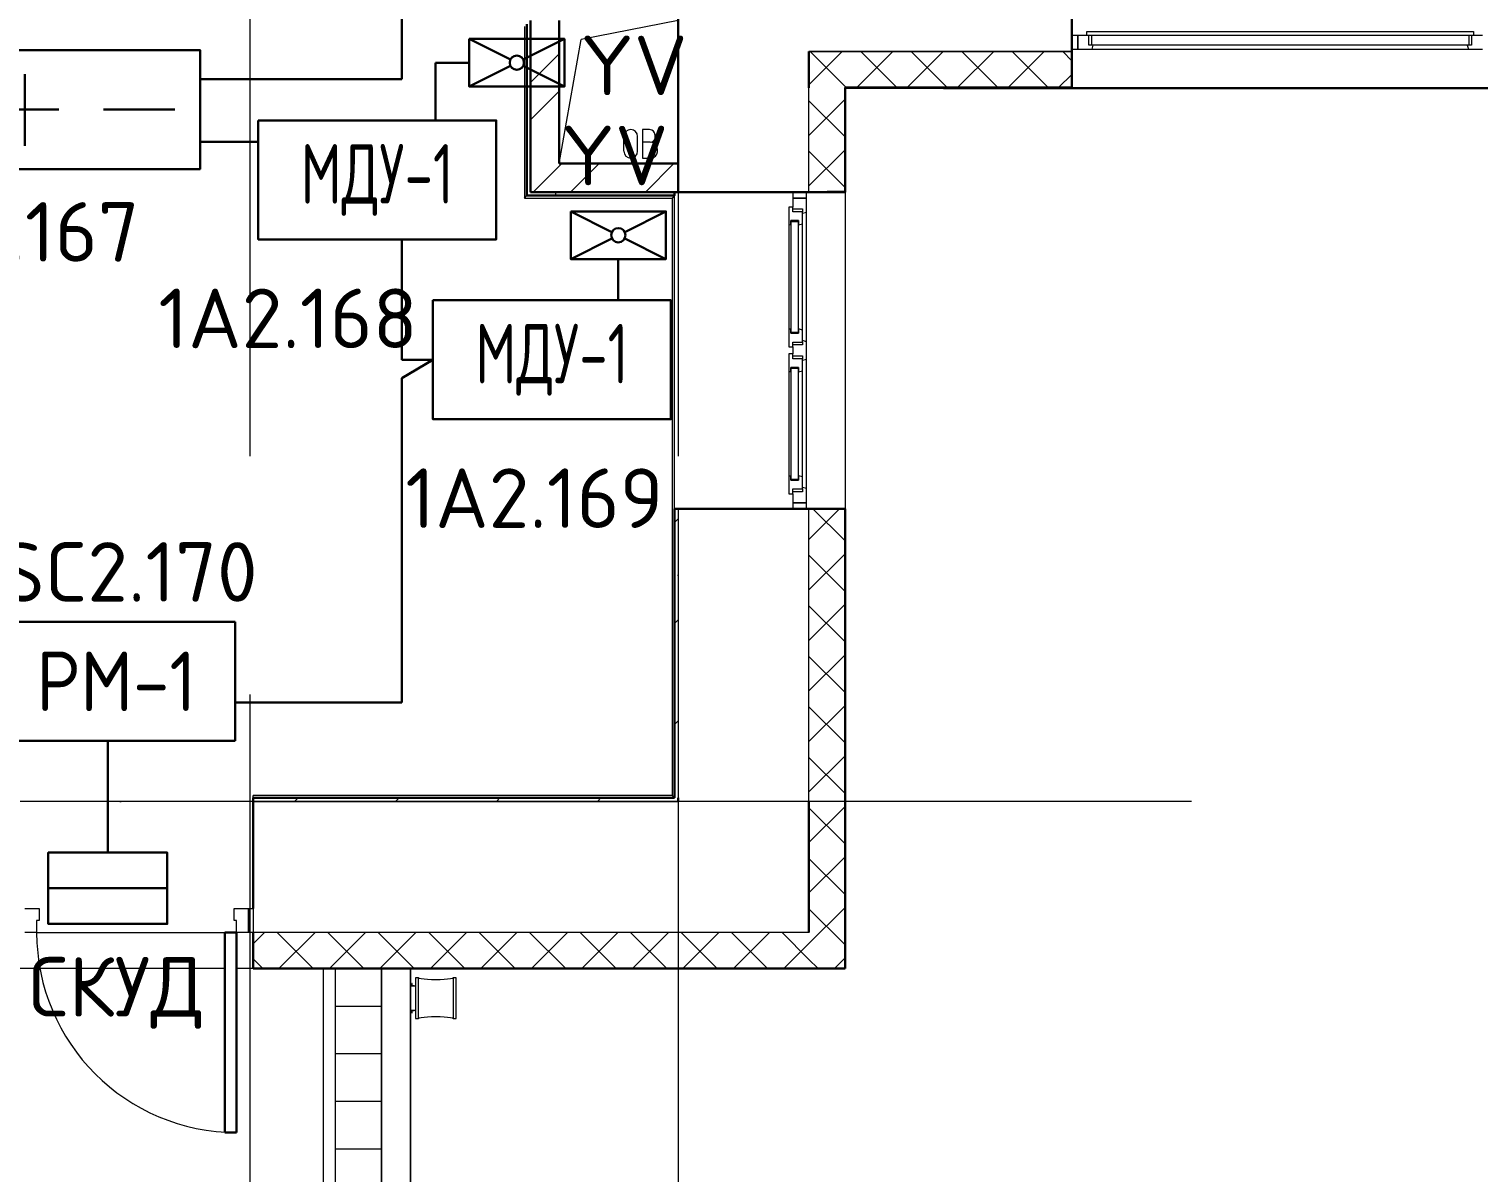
# Model space of a CAD drawing. Header units: millimetres. Extents: x -1073752 to 1436911, y -1379358 to 94781.
# Drawn here: x -1023381 to -1017293, y -1100644 to -1095843 of the extents above; entities that cross this region are included whole.
import ezdxf
from ezdxf.enums import TextEntityAlignment as Align

# ---------------------------------------------------------------- set-up
doc = ezdxf.new("R2010")
doc.units = ezdxf.units.MM
doc.set_wipeout_variables(frame=1)
doc.linetypes.add('ADSK_Линия сетки', pattern=[25, 20, -2.5, 0, -2.5])
for name, color, linetype, lineweight in [('_ Окна', 7, 'Continuous', 9), ('RC-Дымоудаление', 1, 'Continuous', 30), ('RC-Источники_электропитания', 7, 'Continuous', 30), ('RC-Линии_связи-Адресные', 5, 'Continuous', 50), ('RC-Прочее_оборудование', 1, 'Continuous', 30), ('АПС', 5, 'Continuous', 30), ('Двери', 252, 'Continuous', 9), ('Крыша', 7, 'Continuous', 9), ('Крыша штриховка', 7, 'Continuous', 9), ('лс', 5, 'Continuous', 30), ('Обобщенные модели', 252, 'Continuous', 18), ('Ограждение', 252, 'Continuous', 9), ('Окна', 7, 'Continuous', 9), ('Оси', 252, 'Continuous', 9), ('Стены внутренние', 7, 'Continuous', 18), ('Стены наружные', 7, 'Continuous', 18), ('Стены штриховка', 7, 'Continuous', 9)]:
    doc.layers.add(name, color=color, linetype=linetype, lineweight=lineweight)
doc.layers.add('RC-Позиционные_обозначения', color=7, linetype='Continuous')
doc.layers.add('RC-Таблицы', color=7, linetype='Continuous')
doc.layers.add('Линии', color=7, linetype='Continuous', lineweight=9, true_color=0x00a600)
doc.styles.add('ICOCPEUR', font='isocpeur.ttf', dxfattribs={"height": 250})
doc.styles.add('ISOCPEUR', font='isocpeur.ttf', dxfattribs={"height": 250})
doc.styles.add('RubezhCAD', font='isocpeur.ttf')
doc.styles.get("Standard").update_dxf_attribs({"font": 'arial.ttf'})

# ---------------------------------------------------------------- blocks, each defined once
blk = doc.blocks.new('3 этаж')
at = {"layer": '_ Окна', "color": 251, "true_color": 0x636466}
for p, q in [((282675.8, 17354.6), (282650.8, 17354.6)), ((282675.8, 17296.6), (282675.8, 17354.6)), ((282650.8, 17296.6), (282675.8, 17296.6)), ((281477.8, 16696.6), (281477.8, 16671.6)), ((281535.8, 16671.6), (281535.8, 16696.6)), ((281477.8, 16671.6), (281535.8, 16671.6)), ((281501.8, 16576.6), (281469.8, 16576.6)), ((281469.8, 16576.6), (281469.8, 16573.6)), ((281501.8, 16573.6), (281469.8, 16573.6)), ((281469.8, 16573.6), (281469.8, 16106.6)), ((281469.8, 16573.6), (281501.8, 16573.6)), ((281501.8, 16573.6), (281501.8, 16576.6)), ((281501.8, 16106.6), (281501.8, 16573.6)), ((281469.8, 16106.6), (281501.8, 16106.6)), ((281501.8, 16106.6), (281469.8, 16106.6)), ((281469.8, 16106.6), (281469.8, 16103.6)), ((281469.8, 16103.6), (281501.8, 16103.6)), ((281501.8, 16103.6), (281501.8, 16106.6)), ((281501.8, 15959.6), (281469.8, 15959.6)), ((281469.8, 15959.6), (281469.8, 15956.6)), ((281501.8, 15956.6), (281469.8, 15956.6)), ((281469.8, 15956.6), (281469.8, 15489.6)), ((281469.8, 15956.6), (281501.8, 15956.6)), ((281501.8, 15956.6), (281501.8, 15959.6)), ((281501.8, 15489.6), (281501.8, 15956.6)), ((281469.8, 15489.6), (281501.8, 15489.6)), ((281501.8, 15489.6), (281469.8, 15489.6)), ((281469.8, 15489.6), (281469.8, 15486.6)), ((281469.8, 15486.6), (281501.8, 15486.6)), ((281501.8, 15486.6), (281501.8, 15489.6)), ((281477.8, 15391.6), (281477.8, 15366.6)), ((281535.8, 15391.6), (281477.8, 15391.6)), ((281535.8, 15366.6), (281535.8, 15391.6))]:
    blk.add_line(p, q, dxfattribs=at)
at = {"layer": '_ Окна', "color": 251, "lineweight": 18, "true_color": 0x636466}
for p, q in [((282713.8, 17354.6), (282675.8, 17354.6)), ((282675.8, 17354.6), (282675.8, 17296.6)), ((282721.8, 17313.6), (282721.8, 17354.6)), ((284329.8, 17354.6), (284329.8, 17313.6)), ((284375.8, 17354.6), (284337.8, 17354.6)), ((282675.8, 17296.6), (282735.2, 17296.6)), ((282733.8, 17313.6), (282721.8, 17313.6)), ((282735.2, 17296.6), (282739.8, 17313.6)), ((284311.8, 17313.6), (284316.3, 17296.6)), ((284316.3, 17296.6), (284375.8, 17296.6)), ((284329.8, 17313.6), (284317.8, 17313.6)), ((281477.8, 16633.6), (281460.8, 16633.6)), ((281460.8, 16633.6), (281460.8, 16577.6)), ((281535.8, 16671.6), (281477.8, 16671.6)), ((281477.8, 16671.6), (281477.8, 16633.6)), ((281477.8, 16613.6), (281477.8, 16633.6)), ((281477.8, 16625.6), (281518.8, 16625.6)), ((281518.8, 16625.6), (281518.8, 16613.6)), ((281535.8, 16612.1), (281535.8, 16671.6)), ((281460.8, 16577.6), (281461.8, 16576.6)), ((281461.8, 16576.6), (281460.8, 16575.6)), ((281460.8, 16575.6), (281460.8, 16561)), ((281460.8, 16561), (281469.8, 16558.6)), ((281469.8, 16558.6), (281469.8, 16576.6)), ((281469.8, 16576.6), (281501.8, 16576.6)), ((281518.8, 16613.6), (281477.8, 16613.6)), ((281501.8, 16576.6), (281501.8, 16558.6)), ((281501.8, 16558.6), (281518.8, 16563.1)), ((281518.8, 16563.1), (281518.8, 16613.6)), ((281518.8, 16607.6), (281535.8, 16612.1)), ((281469.8, 16121.6), (281460.8, 16119.1)), ((281460.8, 16119.1), (281460.8, 16104.6)), ((281460.8, 16104.6), (281461.8, 16103.6)), ((281461.8, 16103.6), (281460.8, 16102.6)), ((281460.8, 16102.6), (281460.8, 16046.6)), ((281469.8, 16103.6), (281469.8, 16121.6)), ((281501.8, 16103.6), (281469.8, 16103.6)), ((281518.8, 16117), (281501.8, 16121.6)), ((281501.8, 16121.6), (281501.8, 16103.6)), ((281518.8, 16066.6), (281518.8, 16117)), ((281460.8, 16046.6), (281477.8, 16046.6)), ((281477.8, 16016.6), (281460.8, 16016.6)), ((281460.8, 16016.6), (281460.8, 15960.6)), ((281477.8, 16066.6), (281518.8, 16066.6)), ((281477.8, 16046.6), (281477.8, 16066.6)), ((281518.8, 16054.6), (281477.8, 16054.6)), ((281477.8, 16046.6), (281477.8, 16016.6)), ((281477.8, 15996.6), (281477.8, 16016.6)), ((281535.8, 16068), (281518.8, 16072.6)), ((281518.8, 16066.6), (281518.8, 16054.6)), ((281535.8, 15995.1), (281535.8, 16068)), ((281460.8, 15960.6), (281461.8, 15959.6)), ((281461.8, 15959.6), (281460.8, 15958.6)), ((281460.8, 15958.6), (281460.8, 15944)), ((281469.8, 15941.6), (281469.8, 15959.6)), ((281469.8, 15959.6), (281501.8, 15959.6)), ((281477.8, 16008.6), (281518.8, 16008.6)), ((281518.8, 15996.6), (281477.8, 15996.6)), ((281501.8, 15959.6), (281501.8, 15941.6)), ((281518.8, 16008.6), (281518.8, 15996.6)), ((281518.8, 15946.1), (281518.8, 15996.6)), ((281518.8, 15990.6), (281535.8, 15995.1)), ((281460.8, 15944), (281469.8, 15941.6)), ((281501.8, 15941.6), (281518.8, 15946.1)), ((281469.8, 15504.6), (281460.8, 15502.1)), ((281460.8, 15502.1), (281460.8, 15487.6)), ((281460.8, 15487.6), (281461.8, 15486.6)), ((281461.8, 15486.6), (281460.8, 15485.6)), ((281460.8, 15485.6), (281460.8, 15429.6)), ((281469.8, 15486.6), (281469.8, 15504.6)), ((281501.8, 15486.6), (281469.8, 15486.6)), ((281518.8, 15500), (281501.8, 15504.6)), ((281501.8, 15504.6), (281501.8, 15486.6)), ((281518.8, 15449.6), (281518.8, 15500)), ((281460.8, 15429.6), (281477.8, 15429.6)), ((281477.8, 15449.6), (281518.8, 15449.6)), ((281477.8, 15429.6), (281477.8, 15449.6)), ((281518.8, 15437.6), (281477.8, 15437.6)), ((281477.8, 15429.6), (281477.8, 15391.6)), ((281535.8, 15451), (281518.8, 15455.6)), ((281518.8, 15449.6), (281518.8, 15437.6)), ((281535.8, 15391.6), (281535.8, 15451)), ((281477.8, 15391.6), (281535.8, 15391.6))]:
    blk.add_line(p, q, dxfattribs=at)
at = {"layer": 'Двери', "color": 251, "true_color": 0x636466}
for p, q in [((278250.8, 13686.6), (278310.8, 13686.6)), ((278310.8, 13686.6), (278310.8, 13636.6)), ((279130.8, 13686.6), (279190.8, 13686.6)), ((279130.8, 13636.6), (279130.8, 13686.6)), ((279190.8, 13686.6), (279190.8, 13586.6)), ((279190.8, 13586.6), (279190.8, 13686.6)), ((279190.8, 13686.6), (279210.8, 13686.6)), ((279210.8, 13686.6), (279210.8, 13586.6)), ((278300.8, 13586.6), (278250.8, 13586.6)), ((278300.8, 13636.6), (278300.8, 13586.6)), ((278310.8, 13636.6), (278300.8, 13636.6)), ((279140.8, 13636.6), (279130.8, 13636.6)), ((279140.8, 13586.6), (279140.8, 13636.6)), ((279190.8, 13586.6), (279140.8, 13586.6)), ((279210.8, 13586.6), (279190.8, 13586.6))]:
    blk.add_line(p, q, dxfattribs=at)
at = {"layer": 'Двери', "color": 251, "lineweight": 30, "true_color": 0x636466}
for p, q in [((279090.8, 12746.6), (279090.8, 13586.6)), ((279090.8, 13586.6), (279140.8, 13586.6)), ((279140.8, 13586.6), (279140.8, 12746.6)), ((279140.8, 12746.6), (279090.8, 12746.6))]:
    blk.add_line(p, q, dxfattribs=at)
at = {"layer": 'Двери', "color": 251, "true_color": 0x636466}
blk.add_arc((279140.8, 13586.6), 840, 180, 270, dxfattribs=at)
at = {"layer": 'Крыша', "color": 251, "true_color": 0x636466}
for p, q in [((279747.8, 13434.6), (279747.8, 2738.6)), ((279749.8, 13434.6), (279749.8, 2740.6)), ((279870.8, 13434.6), (279870.8, 2861.6)), ((279872.8, 2863.6), (279872.8, 13434.6))]:
    blk.add_line(p, q, dxfattribs=at)
at = {"layer": 'Крыша штриховка', "color": 251, "linetype": 'Continuous', "true_color": 0x636466}
for p, q in [((279747.8, 13276.3), (279555.8, 13276.3)), ((279747.8, 13076.3), (279555.8, 13076.3)), ((279747.8, 12876.3), (279555.8, 12876.3)), ((279747.8, 12676.3), (279555.8, 12676.3))]:
    blk.add_line(p, q, dxfattribs=at)
at = {"layer": 'Линии', "color": 251, "lineweight": 18, "ltscale": 200, "true_color": 0x636466}
for p, q in [((280995.8, 17416.6), (280588.9, 17337.2)), ((280495.8, 16816.6), (280588.9, 17337.2)), ((280768.3, 16867.8), (280768.3, 16930.4)), ((280825.6, 16867.8), (280825.6, 16930.4)), ((280875.8, 16959.1), (280845.8, 16959.1)), ((280845.8, 16959.1), (280845.8, 16839.1)), ((280899.1, 16925.7), (280899.1, 16935.7)), ((280879.1, 16905.7), (280845.8, 16905.7)), ((280909.1, 16865.7), (280909.1, 16875.7)), ((280845.8, 16839.1), (280882.5, 16839.1))]:
    blk.add_line(p, q, dxfattribs=at)
at = {"layer": 'Линии', "color": 251, "lineweight": 18, "true_color": 0x636466}
for centre, radius, start, end in [((280796.9, 16930.4), 28.7, 0, 180), ((280875.8, 16935.7), 23.3, 0, 90), ((280879.1, 16925.7), 20, 270, 0), ((280796.9, 16867.8), 28.7, 180, 0), ((280879.1, 16875.7), 30, 0, 90), ((280882.5, 16865.7), 26.7, 270, 0)]:
    blk.add_arc(centre, radius, start, end, dxfattribs=at)
at = {"layer": 'Обобщенные модели', "color": 251, "true_color": 0x636466}
for p, q in [((279903.4, 13395.6), (279892.8, 13395.6)), ((279892.8, 13395.6), (279892.8, 13225.6)), ((279903.4, 13395.6), (279903.4, 13225.6)), ((279907.9, 13393.5), (279903.4, 13395.6)), ((280052.1, 13395.6), (280047.6, 13393.5)), ((280052.1, 13225.6), (280052.1, 13395.6)), ((280062.8, 13395.6), (280052.1, 13395.6)), ((280062.8, 13225.6), (280062.8, 13395.6)), ((279891.4, 13360.6), (279872.8, 13360.6)), ((279892.8, 13360.6), (279872.8, 13360.6)), ((279878.8, 13372.6), (279876.8, 13372.6)), ((279876.8, 13372.6), (279876.8, 13362.6)), ((279876.8, 13360.6), (279876.8, 13362.6)), ((279878.8, 13362.6), (279878.8, 13372.6)), ((279878.8, 13362.6), (279878.8, 13360.6)), ((279891.4, 13360.6), (279892.8, 13360.6)), ((279916.4, 13391.6), (279907.9, 13393.5)), ((279928.4, 13390), (279916.4, 13391.6)), ((279943.2, 13388.8), (279928.4, 13390)), ((279960, 13388), (279943.2, 13388.8)), ((279977.8, 13387.8), (279960, 13388)), ((279995.6, 13388), (279977.8, 13387.8)), ((280012.3, 13388.8), (279995.6, 13388)), ((280027.2, 13390), (280012.3, 13388.8)), ((280039.1, 13391.6), (280027.2, 13390)), ((280047.6, 13393.5), (280039.1, 13391.6)), ((279872.8, 13260.6), (279891.4, 13260.6)), ((279872.8, 13260.6), (279892.8, 13260.6)), ((279876.8, 13258.6), (279876.8, 13260.6)), ((279876.8, 13258.6), (279876.8, 13248.6)), ((279876.8, 13248.6), (279878.8, 13248.6)), ((279878.8, 13260.6), (279878.8, 13258.6)), ((279878.8, 13248.6), (279878.8, 13258.6)), ((279892.8, 13260.6), (279891.4, 13260.6)), ((279892.8, 13225.6), (279903.4, 13225.6)), ((279903.4, 13225.6), (279907.9, 13227.6)), ((279907.9, 13227.6), (279916.4, 13229.5)), ((279916.4, 13229.5), (279928.4, 13231.1)), ((279928.4, 13231.1), (279943.2, 13232.3)), ((279943.2, 13232.3), (279960, 13233.1)), ((279960, 13233.1), (279977.8, 13233.4)), ((279977.8, 13233.4), (279995.6, 13233.1)), ((279995.6, 13233.1), (280012.3, 13232.3)), ((280012.3, 13232.3), (280027.2, 13231.1)), ((280027.2, 13231.1), (280039.1, 13229.5)), ((280039.1, 13229.5), (280047.6, 13227.6)), ((280047.6, 13227.6), (280052.1, 13225.6)), ((280052.1, 13225.6), (280062.8, 13225.6))]:
    blk.add_line(p, q, dxfattribs=at)
at = {"layer": 'Обобщенные модели', "color": 251, "true_color": 0x636466, "extrusion": (0, 0, -1)}
for p, q in [((279878, 13360.6), (279877.8, 13360.6)), ((279878.4, 13360.6), (279878, 13360.6)), ((279878.9, 13360.6), (279878.4, 13360.6)), ((279879.7, 13360.6), (279878.9, 13360.6)), ((279880.7, 13360.6), (279879.7, 13360.6)), ((279881.9, 13360.6), (279880.7, 13360.6)), ((279883.2, 13360.6), (279881.9, 13360.6)), ((279884.8, 13360.6), (279883.2, 13360.6)), ((279886.5, 13360.6), (279884.8, 13360.6)), ((279888.5, 13360.6), (279886.5, 13360.6)), ((279890.6, 13360.6), (279888.5, 13360.6)), ((279892.8, 13360.6), (279890.6, 13360.6)), ((279877.9, 13260.6), (279878.2, 13260.6)), ((279878.2, 13260.6), (279878.7, 13260.6)), ((279878.7, 13260.6), (279879.4, 13260.6)), ((279879.4, 13260.6), (279880.3, 13260.6)), ((279880.3, 13260.6), (279881.4, 13260.6)), ((279881.4, 13260.6), (279882.6, 13260.6)), ((279882.6, 13260.6), (279884.1, 13260.6)), ((279884.1, 13260.6), (279885.8, 13260.6)), ((279885.8, 13260.6), (279887.6, 13260.6)), ((279887.6, 13260.6), (279889.7, 13260.6)), ((279889.7, 13260.6), (279891.9, 13260.6))]:
    blk.add_line(p, q, dxfattribs=at)
at = {"layer": 'Обобщенные модели', "color": 251, "true_color": 0x636466}
for start, end in [(75, 95.57265), (264.42735, 285)]:
    blk.add_arc((279877.8, 13310.6), 52, start, end, dxfattribs=at)
at = {"layer": 'Ограждение', "color": 251, "true_color": 0x636466}
for p, q in [((280350.8, 17391.6), (280350.8, 16671.6)), ((280350.8, 16671.6), (280360.8, 16681.6)), ((280350.8, 16671.6), (280970.8, 16671.6)), ((280980.8, 16681.6), (280970.8, 16671.6)), ((280970.8, 16671.6), (280970.8, 14161.6)), ((279210.8, 14151.6), (279210.8, 14161.6)), ((280970.8, 14161.6), (279210.8, 14161.6)), ((280970.8, 14161.6), (280980.8, 14151.6)), ((279505.8, 12259.6), (279505.8, 13434.6)), ((279555.8, 12209.6), (279555.8, 13434.6))]:
    blk.add_line(p, q, dxfattribs=at)
at = {"layer": 'Окна', "color": 251, "true_color": 0x636466}
for p, q in [((282713.8, 17371.6), (284337.8, 17371.6)), ((282713.8, 17354.6), (282713.8, 17371.6)), ((284337.8, 17354.6), (282713.8, 17354.6)), ((282733.8, 17313.6), (282733.8, 17354.6)), ((284317.8, 17354.6), (284317.8, 17313.6)), ((284337.8, 17371.6), (284337.8, 17354.6)), ((284317.8, 17313.6), (282733.8, 17313.6)), ((282735.2, 17296.6), (284316.3, 17296.6)), ((281460.8, 16577.6), (281460.8, 16575.6)), ((281460.8, 16561), (281460.8, 16119.1)), ((281518.8, 16117), (281518.8, 16563.1)), ((281535.8, 16068), (281535.8, 16612.1)), ((281460.8, 16104.6), (281460.8, 16102.6)), ((281460.8, 15960.6), (281460.8, 15958.6)), ((281535.8, 15451), (281535.8, 15995.1)), ((281460.8, 15944), (281460.8, 15502.1)), ((281518.8, 15500), (281518.8, 15946.1)), ((281460.8, 15487.6), (281460.8, 15485.6))]:
    blk.add_line(p, q, dxfattribs=at)
at = {"layer": 'Оси', "color": 251, "linetype": 'ADSK_Линия сетки', "ltscale": 200, "true_color": 0x636466}
for p, q in [((279195.8, 34587.2), (279195.8, -31389.6)), ((280995.8, 34587.2), (280995.8, -31389.6)), ((283153.2, 14136.6), (237073.5, 14136.6))]:
    blk.add_line(p, q, dxfattribs=at)
at = {"layer": 'Стены внутренние', "color": 251, "lineweight": 30, "true_color": 0x636466}
for p, q in [((280995.8, 16816.6), (280995.8, 17836.6)), ((282650.8, 17836.6), (282650.8, 17286.6)), ((281545.8, 17286.6), (281545.8, 17286.6)), ((281545.8, 17286.6), (281545.8, 17134.6)), ((282650.8, 17286.6), (282650.8, 17134.6)), ((281697.8, 17134.6), (282650.8, 17134.6)), ((281697.8, 17134.6), (281697.8, 16696.6)), ((280995.8, 16696.6), (281697.8, 16696.6)), ((280995.8, 15366.6), (281697.8, 15366.6)), ((281697.8, 13434.6), (281697.8, 15366.6)), ((279210.8, 13686.6), (279210.8, 14136.6)), ((280995.8, 14151.6), (280995.8, 14136.6)), ((281545.8, 13586.6), (281545.8, 14136.6)), ((279210.8, 13434.6), (279210.8, 13586.6)), ((281697.8, 13434.6), (279210.8, 13434.6))]:
    blk.add_line(p, q, dxfattribs=at)
at = {"layer": 'Стены внутренние', "color": 251, "true_color": 0x636466}
for p, q in [((281545.8, 17286.6), (282650.8, 17286.6)), ((282650.8, 17286.6), (281545.8, 17286.6)), ((281545.8, 16696.6), (281545.8, 17134.6)), ((284400.8, 17134.6), (282650.8, 17134.6)), ((281697.8, 16696.6), (281697.8, 15366.6)), ((280995.8, 15366.6), (280995.8, 14151.6)), ((281545.8, 14136.6), (281545.8, 15366.6)), ((279210.8, 14136.6), (278230.8, 14136.6)), ((278300.8, 13586.6), (279090.8, 13586.6)), ((281545.8, 13586.6), (279210.8, 13586.6)), ((279090.8, 13434.6), (278230.8, 13434.6)), ((279210.8, 13434.6), (279140.8, 13434.6))]:
    blk.add_line(p, q, dxfattribs=at)
at = {"layer": 'Стены внутренние', "color": 251, "linetype": 'Continuous', "lineweight": 9, "true_color": 0x636466}
for p, q in [((281545.8, 17146.9), (281685.4, 17286.6)), ((281701.2, 17136.6), (281551.2, 17286.6)), ((281747.6, 17136.6), (281897.6, 17286.6)), ((281913.4, 17136.6), (281763.4, 17286.6)), ((281959.7, 17136.6), (282109.7, 17286.6)), ((282125.5, 17136.6), (281975.5, 17286.6)), ((282171.8, 17136.6), (282321.8, 17286.6)), ((282337.6, 17136.6), (282187.6, 17286.6)), ((282384, 17136.6), (282534, 17286.6)), ((282549.8, 17136.6), (282399.8, 17286.6)), ((282650.8, 17247.7), (282611.9, 17286.6)), ((282596.1, 17136.6), (282648.8, 17189.3)), ((282365.6, 17136.6), (282364.4, 17134.6)), ((282574.7, 17134.6), (282573.6, 17136.6)), ((281545.8, 16934.8), (281695.8, 17084.8)), ((281695.8, 16929.9), (281545.8, 17079.9)), ((281545.8, 16722.6), (281695.8, 16872.6)), ((281695.8, 16717.8), (281545.8, 16867.8)), ((281545.8, 15237.7), (281672.6, 15364.6)), ((281695.8, 15232.8), (281562.1, 15366.6)), ((281545.8, 15025.6), (281695.8, 15175.6)), ((281695.8, 15020.7), (281545.8, 15170.7)), ((281545.8, 14813.5), (281695.8, 14963.5)), ((281695.8, 14808.6), (281545.8, 14958.6)), ((281545.8, 14601.3), (281695.8, 14751.3)), ((281695.8, 14596.4), (281545.8, 14746.4)), ((281545.8, 14389.2), (281695.8, 14539.2)), ((281695.8, 14384.3), (281545.8, 14534.3)), ((281545.8, 14177.1), (281695.8, 14327.1)), ((281695.8, 14172.2), (281545.8, 14322.2)), ((281697.8, 14354.3), (281695.8, 14350.8)), ((281545.8, 13964.9), (281695.8, 14114.9)), ((281695.8, 13960), (281545.8, 14110)), ((281545.8, 13752.8), (281695.8, 13902.8)), ((281695.8, 13747.9), (281545.8, 13897.9)), ((281545.8, 13540.7), (281695.8, 13690.7)), ((281695.8, 13535.8), (281545.8, 13685.8)), ((279212.8, 13541.1), (279258.2, 13586.6)), ((279461.5, 13436.6), (279311.5, 13586.6)), ((279320.3, 13436.6), (279470.3, 13586.6)), ((279673.7, 13436.6), (279523.7, 13586.6)), ((279532.5, 13436.6), (279682.5, 13586.6)), ((279885.8, 13436.6), (279735.8, 13586.6)), ((279744.6, 13436.6), (279894.6, 13586.6)), ((280097.9, 13436.6), (279947.9, 13586.6)), ((279956.7, 13436.6), (280106.7, 13586.6)), ((280310.1, 13436.6), (280160.1, 13586.6)), ((280168.9, 13436.6), (280318.9, 13586.6)), ((280522.2, 13436.6), (280372.2, 13586.6)), ((280381, 13436.6), (280531, 13586.6)), ((280734.3, 13436.6), (280584.3, 13586.6)), ((280593.1, 13436.6), (280743.1, 13586.6)), ((280946.5, 13436.6), (280796.5, 13586.6)), ((280805.3, 13436.6), (280955.3, 13586.6)), ((281158.6, 13436.6), (281008.6, 13586.6)), ((281017.4, 13436.6), (281167.4, 13586.6)), ((281370.7, 13436.6), (281220.7, 13586.6)), ((281229.5, 13436.6), (281379.5, 13586.6)), ((281545.8, 13473.6), (281432.9, 13586.6)), ((281697.8, 13573.5), (281695.8, 13576.9)), ((281441.7, 13436.6), (281545.8, 13540.7)), ((279249.4, 13436.6), (279212.8, 13473.2)), ((281582.9, 13436.6), (281545.8, 13473.6)), ((281653.8, 13436.6), (281695.8, 13478.5)), ((279210.8, 13449.1), (279212.8, 13449.1)), ((280018.2, 13434.6), (280017.1, 13436.6)), ((281074.1, 13434.6), (281072.9, 13436.6)), ((281426, 13434.6), (281425.2, 13436))]:
    blk.add_line(p, q, dxfattribs=at)
at = {"layer": 'Стены наружные', "color": 251, "lineweight": 30, "true_color": 0x636466}
for p, q in [((280375.8, 16696.6), (280375.8, 17416.6)), ((280495.8, 17416.6), (280495.8, 16816.6)), ((280360.8, 16681.6), (280360.8, 17401.6)), ((280495.8, 16816.6), (280995.8, 16816.6)), ((280995.8, 16816.6), (280995.8, 16696.6)), ((280375.8, 16696.6), (280995.8, 16696.6)), ((280980.8, 16681.6), (280980.8, 16696.6)), ((280980.8, 16681.6), (280360.8, 16681.6)), ((280980.8, 14151.6), (280980.8, 15366.6)), ((280995.8, 15366.6), (280980.8, 15366.6)), ((280980.8, 14151.6), (279210.8, 14151.6)), ((279210.8, 14151.6), (279210.8, 14136.6))]:
    blk.add_line(p, q, dxfattribs=at)
at = {"layer": 'Стены наружные', "color": 251, "linetype": 'Continuous', "lineweight": 9, "true_color": 0x636466}
for p, q in [((280375.8, 17156.9), (280495.8, 17276.9)), ((280375.8, 16999.7), (280495.8, 17119.7)), ((280386.9, 16696.6), (280506.9, 16816.6)), ((280544.1, 16696.6), (280664.1, 16816.6)), ((280858.4, 16696.6), (280978.4, 16816.6)), ((280481.8, 16681.6), (280481.8, 16696.6)), ((280980.8, 15309.1), (280995.8, 15324.1)), ((280980.8, 14884.9), (280995.8, 14899.9)), ((280980.8, 14460.6), (280995.8, 14475.6)), ((279384, 14136.6), (279399, 14151.6)), ((279808.2, 14136.6), (279823.2, 14151.6)), ((280232.5, 14136.6), (280247.5, 14151.6)), ((280656.7, 14136.6), (280671.7, 14151.6))]:
    blk.add_line(p, q, dxfattribs=at)
at = {"layer": 'Стены наружные', "color": 251, "true_color": 0x636466}
for p, q in [((282110.8, 17129.6), (282110.8, 17134.6)), ((284940.8, 17129.6), (282110.8, 17129.6)), ((282650.8, 17134.6), (282650.8, 17129.6)), ((280980.8, 15366.6), (280980.8, 16681.6)), ((279210.8, 14136.6), (280995.8, 14136.6))]:
    blk.add_line(p, q, dxfattribs=at)
at = {"layer": 'Стены штриховка', "color": 251, "true_color": 0x636466}
for p, q in [((282650.8, 17210.6), (282648.8, 17210.6)), ((282648.8, 17210.6), (282648.8, 17136.6)), ((282648.8, 17136.6), (281695.8, 17136.6)), ((281695.8, 17136.6), (281695.8, 16698.6)), ((281697.8, 17134.6), (281695.8, 17134.6)), ((281695.8, 16698.6), (281621.8, 16698.6)), ((281621.8, 16698.6), (281621.8, 16696.6)), ((281621.8, 15366.6), (281621.8, 15364.6)), ((281621.8, 15364.6), (281695.8, 15364.6)), ((281695.8, 15364.6), (281695.8, 13434.6)), ((279212.8, 13436.6), (279212.8, 13586.6)), ((281697.8, 13436.6), (279212.8, 13436.6))]:
    blk.add_line(p, q, dxfattribs=at)
blk = doc.blocks.new('РМ1')
at = {"layer": 'RC-Прочее_оборудование'}
blk.add_point((0, 0), dxfattribs=at)
blk.add_attdef('PSTN', text='', height=2.5, dxfattribs=at).set_placement((5.721, 2.541), align=Align.BOTTOM_CENTER)
blk.add_wipeout([(4.999, 2.501), (4.999, -2.501), (-4.999, -2.501), (-4.999, 2.501)]).dxf.layer = 'RC-Прочее_оборудование'
blk.add_wipeout([(-4.999, -2.501), (-4.999, 2.501), (4.999, 2.501), (4.999, -2.501)]).dxf.layer = 'RC-Прочее_оборудование'
for p, q in [((-4.999, 2.501), (4.999, 2.501)), ((-4.999, -2.501), (-4.999, 2.501)), ((-4.999, 2.501), (-4.999, 2.501)), ((4.999, 2.501), (4.999, -2.501)), ((4.999, -2.501), (-4.999, -2.501))]:
    blk.add_line(p, q, dxfattribs=at)
at = {"layer": 'RC-Прочее_оборудование', "ltscale": 100, "style": 'ISOCPEUR', "width": 0.9}
blk.add_text('РМ-1', height=2.5, dxfattribs=at).set_placement((0.001, -0.001), align=Align.MIDDLE)
blk = doc.blocks.new('RC-UGO-IP12-03')
at = {"layer": 'RC-Источники_электропитания'}
blk.add_attdef('PSTN', text='', height=2.5, dxfattribs=at).set_placement((6.113, 2.421), align=Align.BOTTOM_CENTER)
blk.add_wipeout([(-5, 2.5), (-5, -2.5), (5, -2.5), (5, 2.5)]).dxf.layer = 'RC-Источники_электропитания'
blk.add_lwpolyline([(-5, -2.5), (5, -2.5), (5, 2.5), (-5, 2.5)], close=True, dxfattribs=at)
for points in [[(-2.367, -1.519), (-2.367, 1.481)], [(-3.937, 0), (-0.937, 0)], [(0.942, 0), (3.942, 0)]]:
    blk.add_lwpolyline(points, dxfattribs=at)
blk = doc.blocks.new('A$C122646C6')
at = {"color": 1, "lineweight": 30}
for points in [[(0, 200), (400, 200), (400, 0), (0, 0), (0, 200)], [(0, 200), (173.2, 113.4)], [(400, 200), (226.8, 113.4)], [(173.2, 86.6), (0, 0)], [(226.8, 86.6), (400, 0)]]:
    blk.add_lwpolyline(points, dxfattribs=at)
blk.add_circle((200, 100), 30, dxfattribs=at)
blk = doc.blocks.new('RC-UGO-MDU-01')
at = {"layer": 'RC-Дымоудаление'}
blk.add_point((0, 0), dxfattribs=at)
blk.add_attdef('PSTN', text='', height=2.5, dxfattribs=at).set_placement((5.821, 2.37), align=Align.BOTTOM_CENTER)
blk.add_wipeout([(4.998, 2.498), (4.998, -2.498), (-4.998, -2.498), (-4.998, 2.498)]).dxf.layer = 'RC-Дымоудаление'
blk.add_wipeout([(-4.998, -2.498), (-4.998, 2.498), (4.998, 2.498), (4.998, -2.498)]).dxf.layer = 'RC-Дымоудаление'
blk.add_lwpolyline([(-4.998, 2.498), (4.998, 2.498), (4.998, -2.498), (-4.998, -2.498), (-4.998, 2.498)], close=True, dxfattribs=at)
at = {"layer": 'RC-Дымоудаление', "ltscale": 100, "style": 'ISOCPEUR', "width": 0.7}
blk.add_text('МДУ-1', height=2.5, dxfattribs=at).set_placement((0, 0), align=Align.MIDDLE)

msp = doc.modelspace()

# ---------------------------------------------------------------- linework, layer by layer
at = {"layer": 'АПС', "color": 3, "lineweight": 30}
msp.add_lwpolyline([(-1022799.8, -1099601.9), (-1023299.8, -1099601.9), (-1023299.8, -1099301.9), (-1022799.8, -1099301.9), (-1022799.8, -1099601.9), (-1022799.8, -1099451.9), (-1023299.8, -1099451.9)], dxfattribs=at)
at = {"layer": 'лс'}
for p, q in [((-1021814.8, -1096053), (-1021814.8, -1095772.9)), ((-1022661.8, -1096053), (-1021814.8, -1096053)), ((-1022661.8, -1096317.4), (-1022417.6, -1096317.4)), ((-1021814.8, -1097231.9), (-1021814.8, -1096346.9)), ((-1021683.6, -1097231.9), (-1021814.8, -1097231.9)), ((-1021683.6, -1097231.9), (-1021814.8, -1097308.8)), ((-1021814.8, -1098672.3), (-1021814.8, -1097308.8)), ((-1022514.5, -1098672.3), (-1021814.8, -1098672.3))]:
    msp.add_line(p, q, dxfattribs=at)
at = {"layer": 'лс', "color": 11}
for p, q in [((-1021531.2, -1095984.4), (-1021672.8, -1095984.4)), ((-1021672.8, -1095984.4), (-1021672.8, -1096226.9)), ((-1020904.9, -1096809), (-1020904.9, -1096982.1))]:
    msp.add_line(p, q, dxfattribs=at)
at = {"layer": 'лс', "color": 96, "true_color": 0x008800}
msp.add_line((-1023049.8, -1099301.9), (-1023049.8, -1098832.8), dxfattribs=at)

# ---------------------------------------------------------------- block references
for name, p in [('3 этаж', (-1301649.5, -1113224.3)), ('A$C122646C6', (-1021531.2, -1096084.4)), ('A$C122646C6', (-1021104.9, -1096809))]:
    msp.add_blockref(name, p)

# ---------------------------------------------------------------- texts
at = {"layer": 'RC-Линии_связи-Адресные', "color": 0, "linetype": 'Continuous', "lineweight": 40, "ltscale": 15, "insert": (-1023013.4, -1099740.7), "char_height": 250, "width": 2971.683, "attachment_point": 2, "style": 'ICOCPEUR'}
msp.add_mtext('СКУД', dxfattribs=at)
at = {"layer": 'RC-Таблицы', "linetype": 'Continuous', "lineweight": 40, "char_height": 250, "width": 2400, "attachment_point": 5, "style": 'RubezhCAD'}
for insert in [(-1020839.4, -1095995.5), (-1020919.4, -1096374.1)]:
    msp.add_mtext('YV', dxfattribs=dict(at, insert=insert))

# ---------------------------------------------------------------- next in the draw order: block references
ref = msp.add_blockref('РМ1', (-1023014.4, -1098582.7), dxfattribs=dict(xscale=100, yscale=100, zscale=100))
ref.add_attrib('PSTN', '1SC2.170', dxfattribs={"layer": 'RC-Прочее_оборудование', "color": 0, "height": 250, "style": 'RubezhCAD'}).set_placement((-1023029.2, -1097998.2), align=Align.TOP_CENTER)
at = {"layer": 'RC-Дымоудаление', "color": 4, "linetype": 'Continuous', "lineweight": 40, "ltscale": 15}
ref = msp.add_blockref('RC-UGO-MDU-01', (-1021917.8, -1096476.7), dxfattribs=dict(at, xscale=100, yscale=100, zscale=100))
ref.add_attrib('PSTN', '1А2.168', dxfattribs={"layer": 'RC-Позиционные_обозначения', "height": 250, "style": 'RubezhCAD'}).set_placement((-1022292.6, -1097258.3), align=Align.BOTTOM_CENTER)

# ---------------------------------------------------------------- next in the draw order: block references
ref = msp.add_blockref('RC-UGO-MDU-01', (-1021183.8, -1097231.9), dxfattribs=dict(at, xscale=100, yscale=100, zscale=100))
ref.add_attrib('PSTN', '1А2.169', dxfattribs={"layer": 'RC-Позиционные_обозначения', "height": 250, "style": 'RubezhCAD'}).set_placement((-1021257.2, -1098013.5), align=Align.BOTTOM_CENTER)
at = {"layer": 'RC-Таблицы', "lineweight": 50}
ref = msp.add_blockref('RC-UGO-IP12-03', (-1023161.8, -1096181.2), dxfattribs=dict(at, xscale=100, yscale=100, zscale=100))
ref.add_attrib('PSTN', '1G2.167', dxfattribs={"layer": 'RC-Источники_электропитания', "height": 250, "style": 'RubezhCAD'}).set_placement((-1023448.3, -1096895, -160), align=Align.BOTTOM_CENTER)

doc.saveas('drawing.dxf')
